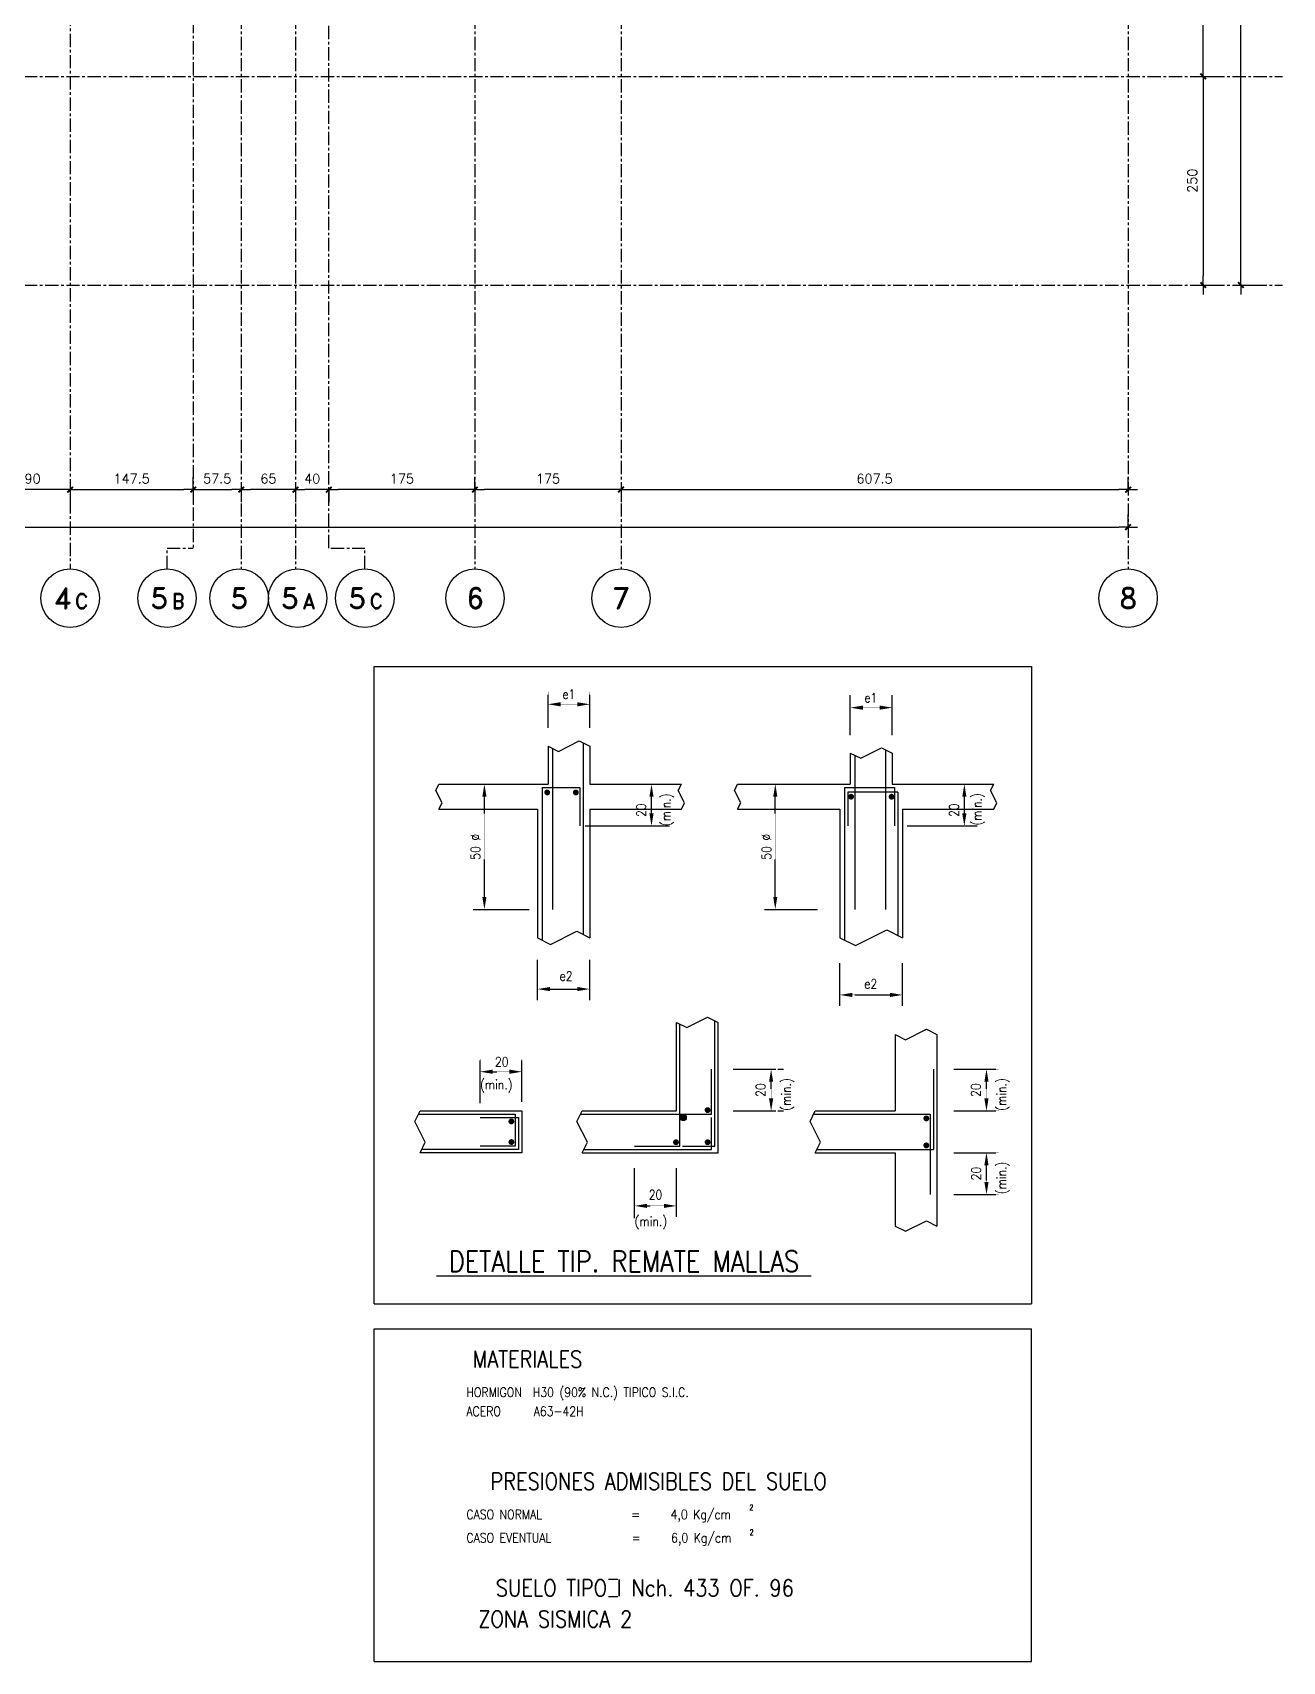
# Model space of a CAD drawing. Header units: millimetres. Extents: x -656655 to -651355, y 91699 to 96737.
# Drawn here: x -654645 to -653147, y 91699 to 93650 of the extents above; entities that cross this region are included whole.
import ezdxf
from ezdxf.enums import TextEntityAlignment as Align

# ---------------------------------------------------------------- set-up
doc = ezdxf.new("R2010")
doc.units = ezdxf.units.MM
doc.header["$LTSCALE"] = 0.5
doc.linetypes.add('CENTER', pattern=[50.8, 31.75, -6.35, 6.35, -6.35])
doc.linetypes.add('DASHED2', pattern=[0.375, 0.25, -0.125])
for name, color, linetype in [('A-LINEA 015', 6, 'Continuous'), ('COTAS', 2, 'Continuous'), ('EJES', 1, 'CENTER'), ('FORMATO', 7, 'Continuous'), ('SEG', 2, 'DASHED2'), ('TEXTO', 3, 'Continuous'), ('TEXTOS1', 9, 'Continuous'), ('VENTANA', 7, 'Continuous')]:
    doc.layers.add(name, color=color, linetype=linetype)
doc.layers.get('VENTANA').off()
doc.styles.add('Minmetal', font='romans.shx', dxfattribs={"width": 0.85})
doc.styles.add('ROMAND', font='romand')
doc.styles.add('ROMANS', font='romans')
doc.dimstyles.new('ING-50', dxfattribs={"dimscale": 5, "dimtxt": 2.25, "dimasz": 2.25, "dimexe": 3, "dimexo": 0, "dimgap": 1.5, "dimtad": 1, "dimdec": 1, "dimzin": 12, "dimdsep": 46, "dimtxsty": 'ROMANS', "dimblk1": 'TICK1', "dimblk2": 'TICK1', "dimsah": 1, "dimcen": 0.09, "dimclrd": 2, "dimclre": 1, "dimclrt": 3, "dimadec": 1, "dimazin": 3, "dimtfac": 1, "dimtdec": 1, "dimtix": 1, "dimtmove": 2, "dimatfit": 3, "dimfxl": 3, "dimtolj": 1, "dimtzin": 12, "dimarcsym": 0})
doc.dimstyles.new('SECON', dxfattribs={"dimscale": 5, "dimtxt": 2.25, "dimasz": 3, "dimexe": 3, "dimexo": 2, "dimgap": 1, "dimtad": 1, "dimlfac": 0.1, "dimtxsty": 'Minmetal', "dimcen": 2.25, "dimclrd": 2, "dimclre": 1, "dimclrt": 3, "dimazin": 0, "dimtfac": 1, "dimtix": 1, "dimtmove": 1, "dimatfit": 3, "dimfxl": 1, "dimarcsym": 0})

# ---------------------------------------------------------------- blocks, each defined once
blk = doc.blocks.new('EJE-1')
at = {"color": 3, "linetype": 'Continuous'}
blk.add_circle((0, 0), 35, dxfattribs=at)
at = {"color": 5, "linetype": 'Continuous', "style": 'ROMAND'}
blk.add_attdef('0', text='', height=25, dxfattribs=at).set_placement((0.2, 0), align=Align.MIDDLE)
blk = doc.blocks.new('eje-3')
at = {"color": 3, "linetype": 'Continuous'}
blk.add_circle((0, 0), 35, dxfattribs=at)
at = {"color": 5, "linetype": 'Continuous', "style": 'ROMAND'}
for height, p in [(25, (-9.2, 0)), (18, (13.7, -3.6))]:
    blk.add_attdef('0', text='', height=height, dxfattribs=at).set_placement(p, align=Align.MIDDLE)
blk = doc.blocks.new('TICK1')
at = {"color": 2}
for points in [[(0, 0), (-1, 0)], [(0, 0), (1, 0)]]:
    blk.add_lwpolyline(points, dxfattribs=at)
at = {"color": 2, "const_width": 0.2}
blk.add_lwpolyline([(-0.3, -0.3), (0.3, 0.3)], dxfattribs=at)
blk = doc.blocks.new('*D42')
at = {"layer": 'COTAS', "color": 1, "lineweight": -2}
for p, q in [((-653246.7, 94097.5), (-653227.2, 94097.5)), ((-653246.7, 93597.5), (-653227.2, 93597.5))]:
    blk.add_line(p, q, dxfattribs=at)
at = {"layer": 'COTAS', "color": 2, "lineweight": -2}
blk.add_line((-653242.2, 93608.7), (-653242.2, 94086.2), dxfattribs=at)
at = {"layer": 'Defpoints', "color": 0}
for p in [(-653246.7, 94097.5), (-653242.2, 94097.5), (-653246.7, 93597.5)]:
    blk.add_point(p, dxfattribs=at)
at = {"layer": 'COTAS', "color": 2, "lineweight": -2, "xscale": 11.25, "yscale": 11.25, "zscale": 11.25}
for p, rotation in [((-653242.2, 94097.5), 90), ((-653242.2, 93597.5), 270)]:
    blk.add_blockref('TICK1', p, dxfattribs=dict(at, rotation=rotation))
at = {"layer": 'COTAS', "color": 3, "insert": (-653255.3, 93847.5), "char_height": 11.25, "attachment_point": 5, "rotation": 90, "style": 'ROMANS'}
blk.add_mtext('\\A1;500', dxfattribs=at)
blk = doc.blocks.new('*D43')
at = {"layer": 'COTAS', "color": 1, "lineweight": -2}
for p, q in [((-653201.7, 96327.5), (-653182.2, 96327.5)), ((-653201.7, 93347.5), (-653182.2, 93347.5))]:
    blk.add_line(p, q, dxfattribs=at)
at = {"layer": 'COTAS', "color": 2, "lineweight": -2}
blk.add_line((-653197.2, 93358.7), (-653197.2, 96316.2), dxfattribs=at)
at = {"layer": 'Defpoints', "color": 0}
for p in [(-653201.7, 96327.5), (-653197.2, 96327.5), (-653201.7, 93347.5)]:
    blk.add_point(p, dxfattribs=at)
at = {"layer": 'COTAS', "color": 2, "lineweight": -2, "xscale": 11.25, "yscale": 11.25, "zscale": 11.25}
for p, rotation in [((-653197.2, 96327.5), 90), ((-653197.2, 93347.5), 270)]:
    blk.add_blockref('TICK1', p, dxfattribs=dict(at, rotation=rotation))
at = {"layer": 'COTAS', "color": 3, "insert": (-653210.3, 94837.5), "char_height": 11.25, "attachment_point": 5, "rotation": 90, "style": 'ROMANS'}
blk.add_mtext('\\A1;2980', dxfattribs=at)
blk = doc.blocks.new('*D44')
at = {"layer": 'COTAS', "color": 1, "lineweight": -2}
for p, q in [((-653246.7, 93597.5), (-653227.2, 93597.5)), ((-653246.7, 93347.5), (-653227.2, 93347.5))]:
    blk.add_line(p, q, dxfattribs=at)
at = {"layer": 'COTAS', "color": 2, "lineweight": -2}
blk.add_line((-653242.2, 93586.2), (-653242.2, 93358.7), dxfattribs=at)
at = {"layer": 'Defpoints', "color": 0}
for p in [(-653246.7, 93597.5), (-653246.7, 93347.5), (-653242.2, 93347.5)]:
    blk.add_point(p, dxfattribs=at)
at = {"layer": 'COTAS', "color": 2, "lineweight": -2, "xscale": 11.25, "yscale": 11.25, "zscale": 11.25}
for p, rotation in [((-653242.2, 93597.5), 90), ((-653242.2, 93347.5), 270)]:
    blk.add_blockref('TICK1', p, dxfattribs=dict(at, rotation=rotation))
at = {"layer": 'COTAS', "color": 3, "insert": (-653255.3, 93472.5), "char_height": 11.25, "attachment_point": 5, "rotation": 90, "style": 'ROMANS'}
blk.add_mtext('\\A1;250', dxfattribs=at)
blk = doc.blocks.new('*D49')
at = {"layer": 'COTAS', "color": 1, "lineweight": -2}
for p, q in [((-654452.2, 93102.5), (-654452.2, 93087.5)), ((-654394.7, 93102.5), (-654394.7, 93087.5))]:
    blk.add_line(p, q, dxfattribs=at)
at = {"layer": 'COTAS', "color": 2, "lineweight": -2}
blk.add_line((-654441, 93102.5), (-654406, 93102.5), dxfattribs=at)
at = {"layer": 'Defpoints', "color": 0}
for p in [(-654452.2, 93102.5), (-654394.7, 93102.5), (-654394.7, 93102.5)]:
    blk.add_point(p, dxfattribs=at)
at = {"layer": 'COTAS', "color": 2, "lineweight": -2, "xscale": 11.25, "yscale": 11.25, "zscale": 11.25, "rotation": 180}
blk.add_blockref('TICK1', (-654452.2, 93102.5), dxfattribs=at)
at = {"layer": 'COTAS', "color": 2, "lineweight": -2, "xscale": 11.25, "yscale": 11.25, "zscale": 11.25}
blk.add_blockref('TICK1', (-654394.7, 93102.5), dxfattribs=at)
at = {"layer": 'COTAS', "color": 3, "insert": (-654423.5, 93115.6), "char_height": 11.25, "attachment_point": 5, "style": 'ROMANS'}
blk.add_mtext('\\A1;57.5', dxfattribs=at)
blk = doc.blocks.new('*D50')
at = {"layer": 'COTAS', "color": 1, "lineweight": -2}
for p, q in [((-654394.7, 93102.5), (-654394.7, 93087.5)), ((-654329.7, 93102.5), (-654329.7, 93087.5))]:
    blk.add_line(p, q, dxfattribs=at)
at = {"layer": 'COTAS', "color": 2, "lineweight": -2}
blk.add_line((-654341, 93102.5), (-654383.5, 93102.5), dxfattribs=at)
at = {"layer": 'Defpoints', "color": 0}
for p in [(-654394.7, 93102.5), (-654394.7, 93102.5), (-654329.7, 93102.5)]:
    blk.add_point(p, dxfattribs=at)
at = {"layer": 'COTAS', "color": 2, "lineweight": -2, "xscale": 11.25, "yscale": 11.25, "zscale": 11.25, "rotation": 180}
blk.add_blockref('TICK1', (-654394.7, 93102.5), dxfattribs=at)
at = {"layer": 'COTAS', "color": 2, "lineweight": -2, "xscale": 11.25, "yscale": 11.25, "zscale": 11.25}
blk.add_blockref('TICK1', (-654329.7, 93102.5), dxfattribs=at)
at = {"layer": 'COTAS', "color": 3, "insert": (-654362.2, 93115.6), "char_height": 11.25, "attachment_point": 5, "style": 'ROMANS'}
blk.add_mtext('\\A1;65', dxfattribs=at)
blk = doc.blocks.new('*D51')
at = {"layer": 'COTAS', "color": 1, "lineweight": -2}
for p, q in [((-654114.7, 93102.5), (-654114.7, 93117.5)), ((-653939.7, 93102.5), (-653939.7, 93087.5))]:
    blk.add_line(p, q, dxfattribs=at)
at = {"layer": 'COTAS', "color": 2, "lineweight": -2}
blk.add_line((-653951, 93102.5), (-654103.5, 93102.5), dxfattribs=at)
at = {"layer": 'Defpoints', "color": 0}
for p in [(-654114.7, 93102.5), (-654114.7, 93102.5), (-653939.7, 93102.5)]:
    blk.add_point(p, dxfattribs=at)
at = {"layer": 'COTAS', "color": 2, "lineweight": -2, "xscale": 11.25, "yscale": 11.25, "zscale": 11.25, "rotation": 180}
blk.add_blockref('TICK1', (-654114.7, 93102.5), dxfattribs=at)
at = {"layer": 'COTAS', "color": 2, "lineweight": -2, "xscale": 11.25, "yscale": 11.25, "zscale": 11.25}
blk.add_blockref('TICK1', (-653939.7, 93102.5), dxfattribs=at)
at = {"layer": 'COTAS', "color": 3, "insert": (-654027.2, 93115.6), "char_height": 11.25, "attachment_point": 5, "style": 'ROMANS'}
blk.add_mtext('\\A1;175', dxfattribs=at)
blk = doc.blocks.new('*D52')
at = {"layer": 'COTAS', "color": 1, "lineweight": -2}
for p, q in [((-656199.7, 93057.5), (-656199.7, 93072.5)), ((-653332.2, 93057.5), (-653332.2, 93072.5))]:
    blk.add_line(p, q, dxfattribs=at)
at = {"layer": 'COTAS', "color": 2, "lineweight": -2}
blk.add_line((-656188.5, 93057.5), (-653343.5, 93057.5), dxfattribs=at)
at = {"layer": 'Defpoints', "color": 0}
for p in [(-656199.7, 93057.5), (-653332.2, 93057.5), (-653332.2, 93057.5)]:
    blk.add_point(p, dxfattribs=at)
at = {"layer": 'COTAS', "color": 2, "lineweight": -2, "xscale": 11.25, "yscale": 11.25, "zscale": 11.25, "rotation": 180}
blk.add_blockref('TICK1', (-656199.7, 93057.5), dxfattribs=at)
at = {"layer": 'COTAS', "color": 2, "lineweight": -2, "xscale": 11.25, "yscale": 11.25, "zscale": 11.25}
blk.add_blockref('TICK1', (-653332.2, 93057.5), dxfattribs=at)
at = {"layer": 'COTAS', "color": 3, "insert": (-654766, 93070.6), "char_height": 11.25, "attachment_point": 5, "style": 'ROMANS'}
blk.add_mtext('\\A1;2867.5', dxfattribs=at)
blk = doc.blocks.new('*D212')
at = {"layer": 'COTAS', "color": 1, "lineweight": -2}
for p, q in [((-654329.7, 93102.5), (-654329.7, 93087.5)), ((-654289.7, 93102.5), (-654289.7, 93087.5))]:
    blk.add_line(p, q, dxfattribs=at)
at = {"layer": 'COTAS', "color": 2, "lineweight": -2}
blk.add_line((-654301, 93102.5), (-654318.5, 93102.5), dxfattribs=at)
at = {"layer": 'Defpoints', "color": 0}
for p in [(-654329.7, 93102.5), (-654329.7, 93102.5), (-654289.7, 93102.5)]:
    blk.add_point(p, dxfattribs=at)
at = {"layer": 'COTAS', "color": 2, "lineweight": -2, "xscale": 11.25, "yscale": 11.25, "zscale": 11.25, "rotation": 180}
blk.add_blockref('TICK1', (-654329.7, 93102.5), dxfattribs=at)
at = {"layer": 'COTAS', "color": 2, "lineweight": -2, "xscale": 11.25, "yscale": 11.25, "zscale": 11.25}
blk.add_blockref('TICK1', (-654289.7, 93102.5), dxfattribs=at)
at = {"layer": 'COTAS', "color": 3, "insert": (-654309.7, 93115.6), "char_height": 11.25, "attachment_point": 5, "style": 'ROMANS'}
blk.add_mtext('\\A1;40', dxfattribs=at)
blk = doc.blocks.new('*D215')
at = {"layer": 'COTAS', "color": 1, "lineweight": -2}
for p, q in [((-654452.2, 93102.5), (-654452.2, 93117.5)), ((-654599.7, 93102.5), (-654599.7, 93087.5))]:
    blk.add_line(p, q, dxfattribs=at)
at = {"layer": 'COTAS', "color": 2, "lineweight": -2}
blk.add_line((-654588.5, 93102.5), (-654463.5, 93102.5), dxfattribs=at)
at = {"layer": 'Defpoints', "color": 0}
for p in [(-654599.7, 93102.5), (-654452.2, 93102.5), (-654452.2, 93102.5)]:
    blk.add_point(p, dxfattribs=at)
at = {"layer": 'COTAS', "color": 2, "lineweight": -2, "xscale": 11.25, "yscale": 11.25, "zscale": 11.25, "rotation": 180}
blk.add_blockref('TICK1', (-654599.7, 93102.5), dxfattribs=at)
at = {"layer": 'COTAS', "color": 2, "lineweight": -2, "xscale": 11.25, "yscale": 11.25, "zscale": 11.25}
blk.add_blockref('TICK1', (-654452.2, 93102.5), dxfattribs=at)
at = {"layer": 'COTAS', "color": 3, "insert": (-654526, 93115.6), "char_height": 11.25, "attachment_point": 5, "style": 'ROMANS'}
blk.add_mtext('\\A1;147.5', dxfattribs=at)
blk = doc.blocks.new('*D219')
at = {"layer": 'COTAS', "color": 1, "lineweight": -2}
for p, q in [((-654689.7, 93102.5), (-654689.7, 93117.5)), ((-654599.7, 93102.5), (-654599.7, 93087.5))]:
    blk.add_line(p, q, dxfattribs=at)
at = {"layer": 'COTAS', "color": 2, "lineweight": -2}
blk.add_line((-654611, 93102.5), (-654678.5, 93102.5), dxfattribs=at)
at = {"layer": 'Defpoints', "color": 0}
for p in [(-654689.7, 93102.5), (-654689.7, 93102.5), (-654599.7, 93102.5)]:
    blk.add_point(p, dxfattribs=at)
at = {"layer": 'COTAS', "color": 2, "lineweight": -2, "xscale": 11.25, "yscale": 11.25, "zscale": 11.25, "rotation": 180}
blk.add_blockref('TICK1', (-654689.7, 93102.5), dxfattribs=at)
at = {"layer": 'COTAS', "color": 2, "lineweight": -2, "xscale": 11.25, "yscale": 11.25, "zscale": 11.25}
blk.add_blockref('TICK1', (-654599.7, 93102.5), dxfattribs=at)
at = {"layer": 'COTAS', "color": 3, "insert": (-654644.7, 93115.6), "char_height": 11.25, "attachment_point": 5, "style": 'ROMANS'}
blk.add_mtext('\\A1;90', dxfattribs=at)
blk = doc.blocks.new('*D222')
at = {"layer": 'COTAS', "color": 1, "lineweight": -2}
for p, q in [((-654289.7, 93102.5), (-654289.7, 93087.5)), ((-654114.7, 93102.5), (-654114.7, 93087.5))]:
    blk.add_line(p, q, dxfattribs=at)
at = {"layer": 'COTAS', "color": 2, "lineweight": -2}
blk.add_line((-654126, 93102.5), (-654278.5, 93102.5), dxfattribs=at)
at = {"layer": 'Defpoints', "color": 0}
for p in [(-654289.7, 93102.5), (-654289.7, 93102.5), (-654114.7, 93102.5)]:
    blk.add_point(p, dxfattribs=at)
at = {"layer": 'COTAS', "color": 2, "lineweight": -2, "xscale": 11.25, "yscale": 11.25, "zscale": 11.25, "rotation": 180}
blk.add_blockref('TICK1', (-654289.7, 93102.5), dxfattribs=at)
at = {"layer": 'COTAS', "color": 2, "lineweight": -2, "xscale": 11.25, "yscale": 11.25, "zscale": 11.25}
blk.add_blockref('TICK1', (-654114.7, 93102.5), dxfattribs=at)
at = {"layer": 'COTAS', "color": 3, "insert": (-654202.2, 93115.6), "char_height": 11.25, "attachment_point": 5, "style": 'ROMANS'}
blk.add_mtext('\\A1;175', dxfattribs=at)
blk = doc.blocks.new('*D16')
at = {"color": 1, "linetype": 'ByBlock'}
for p, q in [((-306472, 107975), (-306472, 108094)), ((-305972, 107975), (-305972, 108094))]:
    blk.add_line(p, q, dxfattribs=at)
at = {"color": 2, "linetype": 'ByBlock'}
blk.add_line((-306322, 107944), (-306122, 107944), dxfattribs=at)
for points in [[(-306322, 107969), (-306322, 107919), (-306472, 107944)], [(-306122, 107969), (-306122, 107919), (-305972, 107944)]]:
    blk.add_solid(points, dxfattribs=at)
at = {"layer": 'Defpoints', "color": 0, "linetype": 'ByBlock'}
for p in [(-305972, 107944), (-306472, 107875), (-305972, 107875)]:
    blk.add_point(p, dxfattribs=at)
at = {"color": 3, "linetype": 'ByBlock', "insert": (-306222, 108078), "char_height": 112.5, "attachment_point": 5, "style": 'Minmetal'}
blk.add_mtext('20', dxfattribs=at)
blk = doc.blocks.new('*D14')
at = {"color": 1, "linetype": 'ByBlock'}
for p, q in [((-308323, 109582), (-308323, 109701)), ((-307823, 109582), (-307823, 109701))]:
    blk.add_line(p, q, dxfattribs=at)
at = {"color": 2, "linetype": 'ByBlock'}
blk.add_line((-308173, 109551), (-307973, 109551), dxfattribs=at)
for points in [[(-308173, 109576), (-308173, 109526), (-308323, 109551)], [(-307973, 109576), (-307973, 109526), (-307823, 109551)]]:
    blk.add_solid(points, dxfattribs=at)
at = {"layer": 'Defpoints', "color": 0, "linetype": 'ByBlock'}
for p in [(-308323, 109482), (-307823, 109551), (-307823, 109482)]:
    blk.add_point(p, dxfattribs=at)
at = {"color": 3, "linetype": 'ByBlock', "insert": (-308064, 109669), "char_height": 112.5, "attachment_point": 5, "style": 'Minmetal'}
blk.add_mtext('20', dxfattribs=at)
blk = doc.blocks.new('*D13')
at = {"color": 1, "linetype": 'ByBlock'}
for p, q in [((-307635, 110616), (-307635, 110691)), ((-307010, 110616), (-307010, 110691))]:
    blk.add_line(p, q, dxfattribs=at)
at = {"color": 2, "linetype": 'ByBlock'}
blk.add_line((-307485, 110541), (-307160, 110541), dxfattribs=at)
for points in [[(-307485, 110566), (-307485, 110516), (-307635, 110541)], [(-307160, 110566), (-307160, 110516), (-307010, 110541)]]:
    blk.add_solid(points, dxfattribs=at)
at = {"layer": 'Defpoints', "color": 0, "linetype": 'ByBlock'}
for p in [(-307635, 110516), (-307010, 110541), (-307010, 110516)]:
    blk.add_point(p, dxfattribs=at)
at = {"color": 3, "linetype": 'ByBlock', "insert": (-307293, 110697), "char_height": 112.5, "attachment_point": 5, "style": 'Minmetal'}
blk.add_mtext('e2', dxfattribs=at)
blk = doc.blocks.new('*D21')
at = {"color": 1, "linetype": 'ByBlock'}
for p, q in [((-302174, 108581), (-302107, 108581)), ((-302174, 108081), (-302107, 108081))]:
    blk.add_line(p, q, dxfattribs=at)
at = {"color": 2, "linetype": 'ByBlock'}
blk.add_line((-302257, 108231), (-302257, 108431), dxfattribs=at)
for points in [[(-302282, 108431), (-302232, 108431), (-302257, 108581)], [(-302282, 108231), (-302232, 108231), (-302257, 108081)]]:
    blk.add_solid(points, dxfattribs=at)
at = {"layer": 'Defpoints', "color": 0, "linetype": 'ByBlock'}
for p in [(-302274, 108581), (-302257, 108581), (-302274, 108081)]:
    blk.add_point(p, dxfattribs=at)
at = {"color": 3, "linetype": 'ByBlock', "insert": (-302381, 108331), "char_height": 112.5, "attachment_point": 5, "rotation": 90, "style": 'Minmetal'}
blk.add_mtext('20', dxfattribs=at)
blk = doc.blocks.new('*D20')
at = {"color": 1, "linetype": 'ByBlock'}
for p, q in [((-302174, 109581), (-302107, 109581)), ((-302174, 109081), (-302107, 109081))]:
    blk.add_line(p, q, dxfattribs=at)
at = {"color": 2, "linetype": 'ByBlock'}
blk.add_line((-302257, 109231), (-302257, 109431), dxfattribs=at)
for points in [[(-302282, 109431), (-302232, 109431), (-302257, 109581)], [(-302282, 109231), (-302232, 109231), (-302257, 109081)]]:
    blk.add_solid(points, dxfattribs=at)
at = {"layer": 'Defpoints', "color": 0, "linetype": 'ByBlock'}
for p in [(-302274, 109581), (-302257, 109581), (-302274, 109081)]:
    blk.add_point(p, dxfattribs=at)
at = {"color": 3, "linetype": 'ByBlock', "insert": (-302385, 109331), "char_height": 112.5, "attachment_point": 5, "rotation": 90, "style": 'Minmetal'}
blk.add_mtext('20', dxfattribs=at)
blk = doc.blocks.new('*D17')
at = {"color": 1, "linetype": 'ByBlock'}
for p, q in [((-304013, 110545), (-304013, 110621)), ((-303263, 110545), (-303263, 110621))]:
    blk.add_line(p, q, dxfattribs=at)
at = {"color": 2, "linetype": 'ByBlock'}
blk.add_line((-303863, 110471), (-303413, 110471), dxfattribs=at)
for points in [[(-303863, 110496), (-303863, 110446), (-304013, 110471)], [(-303413, 110496), (-303413, 110446), (-303263, 110471)]]:
    blk.add_solid(points, dxfattribs=at)
at = {"layer": 'Defpoints', "color": 0, "linetype": 'ByBlock'}
for p in [(-304013, 110445), (-303263, 110471), (-303263, 110445)]:
    blk.add_point(p, dxfattribs=at)
at = {"color": 3, "linetype": 'ByBlock', "insert": (-303643, 110604), "char_height": 112.5, "attachment_point": 5, "style": 'Minmetal'}
blk.add_mtext('e2', dxfattribs=at)
blk = doc.blocks.new('*D15')
at = {"color": 1, "linetype": 'ByBlock'}
for p, q in [((-304755, 109581), (-304687, 109581)), ((-304755, 109081), (-304687, 109081))]:
    blk.add_line(p, q, dxfattribs=at)
at = {"color": 2, "linetype": 'ByBlock'}
blk.add_line((-304837, 109231), (-304837, 109431), dxfattribs=at)
for points in [[(-304862, 109431), (-304812, 109431), (-304837, 109581)], [(-304862, 109231), (-304812, 109231), (-304837, 109081)]]:
    blk.add_solid(points, dxfattribs=at)
at = {"layer": 'Defpoints', "color": 0, "linetype": 'ByBlock'}
for p in [(-304855, 109581), (-304837, 109581), (-304855, 109081)]:
    blk.add_point(p, dxfattribs=at)
at = {"color": 3, "linetype": 'ByBlock', "insert": (-304963, 109331), "char_height": 112.5, "attachment_point": 5, "rotation": 90, "style": 'Minmetal'}
blk.add_mtext('20', dxfattribs=at)
blk = doc.blocks.new('*D12')
at = {"color": 1, "linetype": 'ByBlock'}
for p, q in [((-308287, 112995), (-308122, 112995)), ((-308287, 111495), (-308122, 111495))]:
    blk.add_line(p, q, dxfattribs=at)
at = {"color": 2, "linetype": 'ByBlock'}
blk.add_line((-308272, 111645), (-308272, 112845), dxfattribs=at)
for points in [[(-308297, 112845), (-308247, 112845), (-308272, 112995)], [(-308297, 111645), (-308247, 111645), (-308272, 111495)]]:
    blk.add_solid(points, dxfattribs=at)
at = {"layer": 'Defpoints', "color": 0, "linetype": 'ByBlock'}
for p in [(-308387, 112995), (-308272, 112995), (-308387, 111495)]:
    blk.add_point(p, dxfattribs=at)
at = {"color": 3, "linetype": 'ByBlock', "insert": (-308379, 112245), "char_height": 112.5, "attachment_point": 5, "rotation": 90, "style": 'Minmetal'}
blk.add_mtext('50 ∅', dxfattribs=at)
blk = doc.blocks.new('*D10')
at = {"color": 1, "linetype": 'ByBlock'}
for p, q in [((-306187, 112995), (-306120, 112995)), ((-306187, 112495), (-306120, 112495))]:
    blk.add_line(p, q, dxfattribs=at)
at = {"color": 2, "linetype": 'ByBlock'}
blk.add_line((-306270, 112645), (-306270, 112845), dxfattribs=at)
for points in [[(-306295, 112845), (-306245, 112845), (-306270, 112995)], [(-306295, 112645), (-306245, 112645), (-306270, 112495)]]:
    blk.add_solid(points, dxfattribs=at)
at = {"layer": 'Defpoints', "color": 0, "linetype": 'ByBlock'}
for p in [(-306287, 112995), (-306270, 112995), (-306287, 112495)]:
    blk.add_point(p, dxfattribs=at)
at = {"color": 3, "linetype": 'ByBlock', "insert": (-306394, 112684), "char_height": 112.5, "attachment_point": 5, "rotation": 90, "style": 'Minmetal'}
blk.add_mtext('20', dxfattribs=at)
blk = doc.blocks.new('*D18')
at = {"color": 1, "linetype": 'ByBlock'}
for p, q in [((-307510, 114026), (-307510, 114102)), ((-307010, 114026), (-307010, 114102))]:
    blk.add_line(p, q, dxfattribs=at)
at = {"color": 2, "linetype": 'ByBlock'}
blk.add_line((-307360, 113952), (-307160, 113952), dxfattribs=at)
for points in [[(-307360, 113977), (-307360, 113927), (-307510, 113952)], [(-307160, 113977), (-307160, 113927), (-307010, 113952)]]:
    blk.add_solid(points, dxfattribs=at)
at = {"layer": 'Defpoints', "color": 0, "linetype": 'ByBlock'}
for p in [(-307010, 113952), (-307510, 113926), (-307010, 113926)]:
    blk.add_point(p, dxfattribs=at)
at = {"color": 3, "linetype": 'ByBlock', "insert": (-307260, 114073), "char_height": 112.5, "attachment_point": 5, "style": 'Minmetal'}
blk.add_mtext('e1', dxfattribs=at)
blk = doc.blocks.new('*D11')
at = {"color": 1, "linetype": 'ByBlock'}
for p, q in [((-304802, 112995), (-304637, 112995)), ((-304802, 111495), (-304637, 111495))]:
    blk.add_line(p, q, dxfattribs=at)
at = {"color": 2, "linetype": 'ByBlock'}
blk.add_line((-304787, 111645), (-304787, 112845), dxfattribs=at)
for points in [[(-304812, 112845), (-304762, 112845), (-304787, 112995)], [(-304812, 111645), (-304762, 111645), (-304787, 111495)]]:
    blk.add_solid(points, dxfattribs=at)
at = {"layer": 'Defpoints', "color": 0, "linetype": 'ByBlock'}
for p in [(-304902, 112995), (-304787, 112995), (-304902, 111495)]:
    blk.add_point(p, dxfattribs=at)
at = {"color": 3, "linetype": 'ByBlock', "insert": (-304893, 112245), "char_height": 112.5, "attachment_point": 5, "rotation": 90, "style": 'Minmetal'}
blk.add_mtext('50 ∅', dxfattribs=at)
blk = doc.blocks.new('*D9')
at = {"color": 1, "linetype": 'ByBlock'}
for p, q in [((-302439, 112995), (-302372, 112995)), ((-302439, 112495), (-302372, 112495))]:
    blk.add_line(p, q, dxfattribs=at)
at = {"color": 2, "linetype": 'ByBlock'}
blk.add_line((-302522, 112645), (-302522, 112845), dxfattribs=at)
for points in [[(-302547, 112845), (-302497, 112845), (-302522, 112995)], [(-302547, 112645), (-302497, 112645), (-302522, 112495)]]:
    blk.add_solid(points, dxfattribs=at)
at = {"layer": 'Defpoints', "color": 0, "linetype": 'ByBlock'}
for p in [(-302539, 112995), (-302522, 112995), (-302539, 112495)]:
    blk.add_point(p, dxfattribs=at)
at = {"color": 3, "linetype": 'ByBlock', "insert": (-302646, 112684), "char_height": 112.5, "attachment_point": 5, "rotation": 90, "style": 'Minmetal'}
blk.add_mtext('20', dxfattribs=at)
blk = doc.blocks.new('*D19')
at = {"color": 1, "linetype": 'ByBlock'}
for p, q in [((-303888, 113987), (-303888, 114062)), ((-303388, 113987), (-303388, 114062))]:
    blk.add_line(p, q, dxfattribs=at)
at = {"color": 2, "linetype": 'ByBlock'}
blk.add_line((-303738, 113912), (-303538, 113912), dxfattribs=at)
for points in [[(-303738, 113937), (-303738, 113887), (-303888, 113912)], [(-303538, 113937), (-303538, 113887), (-303388, 113912)]]:
    blk.add_solid(points, dxfattribs=at)
at = {"layer": 'Defpoints', "color": 0, "linetype": 'ByBlock'}
for p in [(-303888, 113887), (-303388, 113912), (-303388, 113887)]:
    blk.add_point(p, dxfattribs=at)
at = {"color": 3, "linetype": 'ByBlock', "insert": (-303642, 114031), "char_height": 112.5, "attachment_point": 5, "style": 'Minmetal'}
blk.add_mtext('e1', dxfattribs=at)
blk = doc.blocks.new('*D396')
at = {"layer": 'COTAS', "color": 1, "lineweight": -2}
for p, q in [((-653332.2, 93102.5), (-653332.2, 93117.5)), ((-653939.7, 93102.5), (-653939.7, 93087.5))]:
    blk.add_line(p, q, dxfattribs=at)
at = {"layer": 'COTAS', "color": 2, "lineweight": -2}
blk.add_line((-653928.5, 93102.5), (-653343.5, 93102.5), dxfattribs=at)
at = {"layer": 'Defpoints', "color": 0}
for p in [(-653939.7, 93102.5), (-653332.2, 93102.5), (-653332.2, 93102.5)]:
    blk.add_point(p, dxfattribs=at)
at = {"layer": 'COTAS', "color": 2, "lineweight": -2, "xscale": 11.25, "yscale": 11.25, "zscale": 11.25, "rotation": 180}
blk.add_blockref('TICK1', (-653939.7, 93102.5), dxfattribs=at)
at = {"layer": 'COTAS', "color": 2, "lineweight": -2, "xscale": 11.25, "yscale": 11.25, "zscale": 11.25}
blk.add_blockref('TICK1', (-653332.2, 93102.5), dxfattribs=at)
at = {"layer": 'COTAS', "color": 3, "insert": (-653636, 93115.6), "char_height": 11.25, "attachment_point": 5, "style": 'ROMANS'}
blk.add_mtext('\\A1;607.5', dxfattribs=at)
blk = doc.blocks.new('A$C5466224D')
at = {"layer": 'FORMATO', "color": 2, "linetype": 'Continuous'}
for p, q in [((0, 0), (0, 7632.348)), ((0, 7632.348), (7874.92, 7632.348)), ((7874.92, 7632.348), (7874.92, 0)), ((0, 0), (7874.92, 0))]:
    blk.add_line(p, q, dxfattribs=at)
at = {"layer": 'FORMATO', "color": 1}
for p, q in [((2083.234, 6899.34), (2083.234, 7296.375)), ((2583.234, 6899.34), (2583.234, 7296.375)), ((5704.968, 6811.456), (5704.968, 7261.899)), ((6204.968, 6811.456), (6204.968, 7261.899)), ((2528.234, 5724.458), (3537.937, 5724.458)), ((6385.319, 5724.458), (7224.684, 5724.458)), ((1185.405, 4724.458), (1857.188, 4724.458)), ((4676.44, 4724.458), (5313.122, 4724.458)), ((1958.234, 3638.937), (1958.234, 4120.181)), ((2583.234, 3638.937), (2583.234, 4120.181)), ((5579.968, 3568.104), (5579.968, 4078.734)), ((6329.968, 3568.104), (6329.968, 4078.734)), ((1270.258, 2405.226), (1270.258, 2913.776)), ((1770.258, 2419.545), (1770.258, 2913.776)), ((4301.796, 2810.098), (4813.039, 2810.098)), ((6944.652, 2810.098), (7447.921, 2810.098)), ((4301.796, 2310.098), (4813.039, 2310.098)), ((6944.652, 2310.098), (7447.921, 2310.098)), ((6944.652, 1810.098), (7447.921, 1810.098)), ((3120.771, 1027.181), (3120.771, 1624.351)), ((3620.771, 1041.5), (3620.771, 1624.351)), ((6944.652, 1310.098), (7447.921, 1310.098))]:
    blk.add_line(p, q, dxfattribs=at)
at = {"layer": 'FORMATO', "color": 5}
for p, q in [((2083.234, 6679.734), (2083.234, 6224.458)), ((2583.234, 6679.734), (2583.234, 6224.458)), ((5704.968, 6596.728), (5704.968, 6224.458)), ((776.161, 6224.458), (2083.234, 6224.458)), ((2583.234, 6224.458), (3680.787, 6224.458)), ((4354.593, 6224.458), (5704.968, 6224.458)), ((6204.968, 6224.458), (7422.537, 6224.458)), ((776.161, 5924.458), (1958.234, 5924.458)), ((1958.234, 5924.458), (1958.234, 4383.951)), ((2583.234, 5924.458), (3680.787, 5924.458)), ((2583.234, 5924.458), (2583.234, 4383.951)), ((4354.593, 5924.458), (5579.968, 5924.458)), ((5579.968, 5924.458), (5579.968, 4383.951)), ((6329.968, 5924.458), (7422.537, 5924.458)), ((6329.968, 5924.458), (6329.968, 4383.951)), ((3620.771, 2310.098), (3620.771, 3371.365)), ((4120.771, 1810.098), (4120.771, 3371.365)), ((6242.618, 3226.314), (6242.618, 2310.098)), ((6742.618, 3226.314), (6742.618, 931.095)), ((549.708, 2310.098), (1770.258, 2310.098)), ((1770.258, 2310.098), (1770.258, 1810.098)), ((2492.237, 2310.098), (3620.771, 2310.098)), ((5285.364, 2310.098), (6242.618, 2310.098)), ((1770.258, 1810.098), (549.708, 1810.098)), ((2492.237, 1810.098), (4120.771, 1810.098)), ((5285.364, 1810.098), (6242.618, 1810.098)), ((6242.618, 1810.098), (6242.618, 931.095))]:
    blk.add_line(p, q, dxfattribs=at)
at = {"layer": 'FORMATO', "color": 2}
for p, q in [((2083.234, 6679.734), (2208.234, 6617.234)), ((2138.234, 6652.234), (2138.234, 4724.458)), ((2208.234, 6617.234), (2458.234, 6742.234)), ((2458.234, 6742.234), (2583.234, 6679.734)), ((2503.234, 6719.734), (2503.234, 4423.951)), ((5829.968, 6534.228), (6079.968, 6659.228)), ((6079.968, 6659.228), (6204.968, 6596.728)), ((6124.968, 6636.728), (6124.968, 4724.458)), ((5704.968, 6596.728), (5829.968, 6534.228)), ((5759.968, 6569.228), (5759.968, 4724.458)), ((738.661, 6149.458), (776.161, 6224.458)), ((813.661, 5999.458), (738.661, 6149.458)), ((2013.234, 6184.458), (2013.234, 4356.451)), ((2013.234, 6184.458), (2463.234, 6184.458)), ((2463.234, 6184.458), (2463.234, 5724.458)), ((3643.287, 6149.458), (3680.787, 6224.458)), ((3718.287, 5999.458), (3643.287, 6149.458)), ((4317.093, 6149.458), (4354.593, 6224.458)), ((4392.093, 5999.458), (4317.093, 6149.458)), ((5634.968, 6184.458), (6234.968, 6184.458)), ((5634.968, 6184.458), (5634.968, 4356.451)), ((5674.968, 6129.458), (5674.968, 5724.458)), ((6274.968, 6129.458), (5674.968, 6129.458)), ((6234.968, 6184.458), (6234.968, 5724.458)), ((6274.968, 6129.458), (6274.968, 4411.451)), ((7385.037, 6149.458), (7422.537, 6224.458)), ((7460.037, 5999.458), (7385.037, 6149.458)), ((776.161, 5924.458), (813.661, 5999.458)), ((3680.787, 5924.458), (3718.287, 5999.458)), ((4354.593, 5924.458), (4392.093, 5999.458)), ((7422.537, 5924.458), (7460.037, 5999.458)), ((1958.234, 4383.951), (2114.484, 4305.826)), ((2114.484, 4305.826), (2426.984, 4462.076)), ((2426.984, 4462.076), (2583.234, 4383.951)), ((5579.968, 4383.951), (5767.468, 4290.201)), ((5767.468, 4290.201), (6142.468, 4477.701)), ((6142.468, 4477.701), (6329.968, 4383.951)), ((3620.771, 3371.365), (3745.771, 3308.865)), ((3660.771, 1890.098), (3660.771, 3351.365)), ((3745.771, 3308.865), (3995.771, 3433.865)), ((3995.771, 3433.865), (4120.771, 3371.365)), ((4080.771, 1890.098), (4080.771, 3391.365)), ((6242.618, 3226.314), (6367.618, 3163.814)), ((6367.618, 3163.814), (6617.618, 3288.814)), ((6617.618, 3288.814), (6742.618, 3226.314)), ((4040.771, 2270.098), (4040.771, 2809.646)), ((6702.618, 2810.098), (6702.618, 1850.098)), ((487.208, 2185.098), (549.708, 2310.098)), ((612.208, 1935.098), (487.208, 2185.098)), ((529.708, 2270.098), (1690.258, 2270.098)), ((1270.258, 2230.098), (1730.258, 2230.098)), ((1690.258, 2270.098), (1690.258, 1890.098)), ((1730.258, 2230.098), (1730.258, 1850.098)), ((2429.737, 2185.098), (2492.237, 2310.098)), ((2554.737, 1935.098), (2429.737, 2185.098)), ((2472.237, 2270.098), (4040.771, 2270.098)), ((4040.771, 1850.098), (4040.771, 2230.275)), ((5222.864, 2185.098), (5285.364, 2310.098)), ((5347.864, 1935.098), (5222.864, 2185.098)), ((5265.364, 2270.098), (6662.618, 2270.098)), ((6662.618, 2270.098), (6662.618, 1310.098)), ((549.708, 1810.098), (612.208, 1935.098)), ((1730.258, 1850.098), (569.708, 1850.098)), ((1690.258, 1890.098), (1270.258, 1890.098)), ((2492.237, 1810.098), (2554.737, 1935.098)), ((2512.237, 1850.098), (4040.771, 1850.098)), ((3120.771, 1890.098), (3660.771, 1890.098)), ((3694.356, 1890.098), (4080.771, 1890.098)), ((5285.364, 1810.098), (5347.864, 1935.098)), ((5305.364, 1850.098), (6702.618, 1850.098)), ((6367.618, 868.595), (6617.618, 993.595)), ((6617.618, 993.595), (6742.618, 931.095)), ((6242.618, 931.095), (6367.618, 868.595))]:
    blk.add_line(p, q, dxfattribs=at)
at = {"layer": 'FORMATO'}
blk.add_line((6204.968, 6596.728), (6204.968, 6224.458), dxfattribs=at)
at = {"layer": 'FORMATO', "color": 2, "const_width": 35}
for points in [[(2056.611, 6125.416, 1), (2091.611, 6125.416, 1)], [(2399.277, 6125.416, 1), (2434.277, 6125.416, 1)], [(5696.792, 6074.009, 1), (5731.792, 6074.009, 1)], [(6182.052, 6074.009, 1), (6217.052, 6074.009, 1)], [(3977.864, 2319.845, 1), (4012.864, 2319.845, 1)], [(1626.731, 2184.259, 1), (1661.731, 2184.259, 1)], [(6598.335, 2220.667, 1), (6633.335, 2220.667, 1)], [(1626.731, 1937.805, 1), (1661.731, 1937.805, 1)], [(3598.842, 1935.913, 1), (3633.842, 1935.913, 1)], [(3977.864, 1935.913, 1), (4012.864, 1935.913, 1)], [(6598.335, 1897.426, 1), (6633.335, 1897.426, 1)]]:
    blk.add_lwpolyline(points, format="xyb", close=True, dxfattribs=at)
at = {"layer": 'FORMATO', "color": 3, "style": 'ROMANS', "width": 0.85}
for p in [(3551.554, 5722.588), (7276.607, 5727.199), (4992.965, 2312.839), (7573.097, 2312.839), (7573.097, 1312.839)]:
    blk.add_text('(min.)', height=112.5, rotation=90, dxfattribs=at).set_placement(p)
for p in [(1268.857, 2569.386), (3120.568, 931.358)]:
    blk.add_text('(min.)', height=112.5, dxfattribs=at).set_placement(p)
at = {"layer": 'FORMATO', "color": 5, "linetype": 'ByBlock', "style": 'ROMANS', "width": 0.85}
blk.add_text('%%U DETALLE TIP. REMATE MALLAS ', height=250, dxfattribs=at).set_placement((748.002, 383.345))
at = {"layer": 'FORMATO', "color": 1}
for base, p1, p2, text, picture, middle in [((2583.234, 7181.185), (2083.234, 7155.331), (2583.234, 7155.331), 'e1', '*D18', (2333.234, 7301.658)), ((6204.968, 7141.632), (5704.968, 7115.778), (6204.968, 7115.778), 'e1', '*D19', (5950.584, 7260.591)), ((2583.234, 3770.575), (1958.234, 3744.721), (2583.234, 3744.721), 'e2', '*D13', (2299.991, 3926.547)), ((6329.968, 3699.743), (5579.968, 3673.889), (6329.968, 3673.889), 'e2', '*D17', (5949.587, 3832.73))]:
    dim = blk.add_linear_dim(base=base, p1=p1, p2=p2, text=text, dimstyle='SECON', override={"dimscale": 50}, dxfattribs=at)
    dim.commit()
    dim.dimension.update_dxf_attribs({"geometry": picture, "text_midpoint": middle, "dimtype": 128, "insert": (309593.053, -106770.855)})
for base, p1, p2, picture, middle in [((1320.629, 6224.458), (1206.128, 4724.458), (1206.128, 6224.458), '*D12', (1214.379, 5474.458)), ((4805.959, 6224.458), (4691.459, 4724.458), (4691.459, 6224.458), '*D11', (4699.709, 5474.458))]:
    dim = blk.add_linear_dim(base=base, p1=p1, p2=p2, angle=90, text='50 %%C', dimstyle='SECON', override={"dimscale": 50}, dxfattribs=at)
    dim.commit()
    dim.dimension.update_dxf_attribs({"geometry": picture, "text_midpoint": middle, "insert": (309593.053, -106770.855)})
for base, p1, p2, picture, middle in [((3323.151, 6224.458), (3305.731, 5724.458), (3305.731, 6224.458), '*D10', (3199.202, 5912.946)), ((7071.179, 6224.458), (7053.759, 5724.458), (7053.759, 6224.458), '*D9', (6947.23, 5912.946))]:
    dim = blk.add_linear_dim(base=base, p1=p1, p2=p2, angle=90, text='20', dimstyle='SECON', override={"dimscale": 50}, dxfattribs=at)
    dim.commit()
    dim.dimension.update_dxf_attribs({"geometry": picture, "text_midpoint": middle, "dimtype": 128, "insert": (309593.053, -106770.855)})
at = {"layer": 'FORMATO', "color": 2}
for base, p1, p2, picture, middle in [((1770.258, 2780.457), (1270.258, 2710.826), (1770.258, 2710.826), '*D14', (1529.195, 2897.924)), ((3620.771, 1173.628), (3120.771, 1103.998), (3620.771, 1103.998), '*D16', (3370.771, 1306.878))]:
    dim = blk.add_linear_dim(base=base, p1=p1, p2=p2, text='20', dimstyle='SECON', override={"dimscale": 50}, dxfattribs=at)
    dim.commit()
    dim.dimension.update_dxf_attribs({"geometry": picture, "text_midpoint": middle, "dimtype": 128, "insert": (309593.053, -106770.855)})
dim = blk.add_linear_dim(base=(4755.872, 2810.098), p1=(4738.453, 2310.098), p2=(4738.453, 2810.098), angle=90, text='20', dimstyle='SECON', override={"dimscale": 50}, dxfattribs=at)
dim.commit()
dim.dimension.update_dxf_attribs({"geometry": '*D15', "text_midpoint": (4630.48, 2560.098), "dimtype": 128, "insert": (309593.053, -106770.855)})
at = {"layer": 'FORMATO', "color": 5}
for base, p1, p2, picture, middle in [((7336.004, 2810.098), (7318.585, 2310.098), (7318.585, 2810.098), '*D20', (7208.442, 2560.098)), ((7336.004, 1810.098), (7318.585, 1310.098), (7318.585, 1810.098), '*D21', (7212.056, 1560.098))]:
    dim = blk.add_linear_dim(base=base, p1=p1, p2=p2, angle=90, text='20', dimstyle='SECON', override={"dimscale": 50}, dxfattribs=at)
    dim.commit()
    dim.dimension.update_dxf_attribs({"geometry": picture, "text_midpoint": middle, "dimtype": 128, "insert": (309593.053, -106770.855)})
blk = doc.blocks.new('A$C33216652')
at = {"layer": 'COTAS'}
for p, q in [((366.9, 223), (368.9, 226)), ((367.2, 222.2), (370.1, 226.4)), ((367.6, 221.4), (371, 226.3)), ((368.1, 220.4), (371.6, 226)), ((368.9, 220), (372.6, 225.6)), ((369.4, 219.8), (373, 225.2)), ((369.9, 219.6), (373.4, 224.5)), ((370.4, 219.4), (373.7, 223.6)), ((371.6, 219.9), (373.9, 222.5)), ((372.5, 220.3), (373.3, 221.1))]:
    blk.add_line(p, q, dxfattribs=at)
blk.add_circle((370.4, 223), 3.61, dxfattribs=at)
at = {"layer": 'SEG', "xscale": 0.09999999997671694, "yscale": 0.1000000000058208, "zscale": 0.1}
blk.add_blockref('A$C5466224D', (0, 0), dxfattribs=at)

msp = doc.modelspace()

# ---------------------------------------------------------------- linework, layer by layer
at = {"layer": 'EJES'}
for p, q in [((-654394.71467612, 96667.45227213), (-654394.71467612, 93007.45227206)), ((-654329.71474353, 96667.45227213), (-654329.71474353, 93007.45227206)), ((-654114.71467612, 96667.45227213), (-654114.71467612, 93007.45226477)), ((-653939.7146825, 96667.45227213), (-653939.7146825, 93007.45227243)), ((-653332.21468177, 96667.45227213), (-653332.21468177, 93007.45227206)), ((-654599.71467897, 95172.441585), (-654599.71467351, 93007.4522723)), ((-654289.71471774, 93032.45227206), (-654289.71471774, 94918.36688131)), ((-654452.21467612, 94173.1642057), (-654452.21467612, 93032.45227206)), ((-656585.41238582, 93597.45227598), (-653147.2146825, 93597.45227598)), ((-656585.41238582, 93347.45227206), (-653147.21464933, 93347.45227206)), ((-654483.64719952, 93007.45227206), (-654483.64719952, 93032.45227206)), ((-654483.64719952, 93032.45227206), (-654452.21467612, 93032.45227206)), ((-654287.21471774, 93032.45227206), (-654246.62863459, 93032.45227206)), ((-654246.62863459, 93007.45227206), (-654246.62863459, 93032.45227206))]:
    msp.add_line(p, q, dxfattribs=at)
at = {"layer": 'TEXTOS1', "color": 2, "linetype": 'Continuous'}
for p, q in [((-654235.51300409, 92097.2323186), (-653448.02097927, 92097.2323186)), ((-654235.51300409, 91698.88721605), (-654235.51300409, 92097.2323186)), ((-653448.02097927, 91698.88721605), (-653448.02097927, 92097.2323186)), ((-654235.51300409, 91698.88721605), (-653448.02097927, 91698.88721605))]:
    msp.add_line(p, q, dxfattribs=at)
at = {"layer": 'TEXTOS1', "color": 5}
for p, q in [((-653954.5313563, 91797.30395571), (-653943.73206155, 91797.30395571)), ((-653954.5313563, 91776.77884181), (-653943.73206155, 91776.77884181))]:
    msp.add_line(p, q, dxfattribs=at)

# ---------------------------------------------------------------- block references
at = {"layer": 'A-LINEA 015', "ltscale": 0.5}
ref = msp.add_blockref('eje-3', (-654599.71467351, 92972.4522723), dxfattribs=at)
ref.add_attrib('0', '4', dxfattribs={"layer": '0', "color": 5, "linetype": 'Continuous', "height": 25, "style": 'ROMAND'}).set_placement((-654608.9053975, 92972.4522723), align=Align.MIDDLE)
ref.add_attrib('0', 'C', dxfattribs={"layer": '0', "color": 5, "linetype": 'Continuous', "height": 18, "style": 'ROMAND'}).set_placement((-654586.02843816, 92968.86960323), align=Align.MIDDLE)
ref = msp.add_blockref('eje-3', (-654483.64719952, 92972.45227206), dxfattribs=at)
ref.add_attrib('0', '5', dxfattribs={"layer": '0', "color": 5, "linetype": 'Continuous', "height": 25, "style": 'ROMAND'}).set_placement((-654492.8379235, 92972.45227206), align=Align.MIDDLE)
ref.add_attrib('0', 'B', dxfattribs={"layer": '0', "color": 5, "linetype": 'Continuous', "height": 18, "style": 'ROMAND'}).set_placement((-654469.96096417, 92968.86960299), align=Align.MIDDLE)
for p, values in [((-654397.21470983, 92972.45227206), {'0': '5'}), ((-654114.71467612, 92972.45227206), {'0': '6'}), ((-653939.7146825, 92972.45227206), {'0': '7'}), ((-653332.21468177, 92972.45227206), {'0': '8'})]:
    msp.add_blockref('EJE-1', p, dxfattribs=at).add_auto_attribs(values)
ref = msp.add_blockref('eje-3', (-654327.21470983, 92972.45227206), dxfattribs=at)
ref.add_attrib('0', '5', dxfattribs={"layer": '0', "color": 5, "linetype": 'Continuous', "height": 25, "style": 'ROMAND'}).set_placement((-654336.40543381, 92972.45227206), align=Align.MIDDLE)
ref.add_attrib('0', 'A', dxfattribs={"layer": '0', "color": 5, "linetype": 'Continuous', "height": 18, "style": 'ROMAND'}).set_placement((-654313.52847448, 92968.86960299), align=Align.MIDDLE)
ref = msp.add_blockref('eje-3', (-654246.62863459, 92972.45227206), dxfattribs=at)
ref.add_attrib('0', '5', dxfattribs={"layer": '0', "color": 5, "linetype": 'Continuous', "height": 25, "style": 'ROMAND'}).set_placement((-654255.81935858, 92972.45227206), align=Align.MIDDLE)
ref.add_attrib('0', 'C', dxfattribs={"layer": '0', "color": 5, "linetype": 'Continuous', "height": 18, "style": 'ROMAND'}).set_placement((-654232.94239924, 92968.86960299), align=Align.MIDDLE)
at = {"layer": 'VENTANA'}
msp.add_blockref('A$C33216652', (-654235.51300258, 92127.23231366), dxfattribs=at)

# ---------------------------------------------------------------- texts
at = {"layer": 'TEXTO', "linetype": 'Continuous', "style": 'ROMANS', "width": 0.85}
for s, height, p in [('HORMIGON  H30 (90% N.C.) TIPICO S.I.C.', 11.25, (-654124.95296086, 92015.63644938)), ('ACERO     A63-42H', 11.25, (-654124.95296086, 91992.83570602)), ('CASO NORMAL', 11.25, (-654124.95296086, 91869.34751609)), ('=     4,0 Kg/cm', 11.25, (-653927.51543197, 91869.34751609)), ('2', 6.75, (-653786.0300922, 91879.8700272)), ('2', 6.75, (-653785.70121126, 91850.19882764)), ('CASO EVENTUAL', 11.25, (-654124.95296086, 91841.32082723)), ('=     6,0 Kg/cm', 11.25, (-653926.85650345, 91841.32082723))]:
    msp.add_text(s, height=height, dxfattribs=at).set_placement(p)
at = {"layer": 'TEXTO', "color": 5, "linetype": 'ByBlock', "style": 'ROMANS', "width": 0.85}
for s, p in [('PRESIONES ADMISIBLES DEL SUELO', (-653894.64343705, 91914.59790031)), ('SUELO TIPO I Nch. 433 OF. 96', (-653911.23867514, 91786.85857971)), ('ZONA SISMICA 2', (-654018.5005799, 91749.67379438))]:
    msp.add_text(s, height=20, dxfattribs=at).set_placement(p, align=Align.MIDDLE)
at = {"layer": 'TEXTOS1', "color": 5, "linetype": 'ByBlock', "style": 'ROMANS', "width": 0.85}
msp.add_text('MATERIALES', height=20, dxfattribs=at).set_placement((-654051.69105609, 92060.93116827), align=Align.MIDDLE)

# ---------------------------------------------------------------- dimensions: what is measured, and where the dimension line sits
at = {"layer": 'COTAS'}
for base, p1, p2, angle, picture, middle in [((-653197.2146825, 96327.45227213), (-653201.71468249, 93347.45227206), (-653201.7146825, 96327.45227213), 90, '*D43', (-653210.3396825, 94837.45227209)), ((-653242.2146825, 94097.45227212), (-653246.7146825, 93597.45227598), (-653246.7146825, 94097.45227212), 90, '*D42', (-653255.3396825, 93847.45227405)), ((-653242.2146825, 93347.45227206), (-653246.7146825, 93597.45227598), (-653246.7146825, 93347.45227206), 270, '*D44', (-653255.3396825, 93472.45227402)), ((-654689.71467612, 93102.45227206), (-654599.71467377, 93102.45227206), (-654689.71467612, 93102.45227206), 180, '*D219', (-654644.71467494, 93115.57727206)), ((-654394.71467612, 93102.45227206), (-654329.71474353, 93102.45227206), (-654394.71467612, 93102.45227206), 180, '*D50', (-654362.21470983, 93115.57727206)), ((-654329.71474353, 93102.45227206), (-654289.71471774, 93102.45227206), (-654329.71474353, 93102.45227206), 180, '*D212', (-654309.71473064, 93115.57727206)), ((-654289.71471774, 93102.45227206), (-654114.71467612, 93102.45227206), (-654289.71471774, 93102.45227206), 180, '*D222', (-654202.21469693, 93115.57727206)), ((-654114.71467612, 93102.45227206), (-653939.7146825, 93102.45227206), (-654114.71467612, 93102.45227206), 180, '*D51', (-654027.21467931, 93115.57727206)), ((-653332.21468177, 93102.45227206), (-653939.7146825, 93102.45227206), (-653332.21468177, 93102.45227206), 0, '*D396', (-653635.96468213, 93115.57727206))]:
    dim = msp.add_linear_dim(base=base, p1=p1, p2=p2, angle=angle, dimstyle='ING-50', dxfattribs=at)
    dim.commit()
    dim.dimension.update_dxf_attribs({"geometry": picture, "text_midpoint": middle})
for base, p1, p2, picture, middle in [((-654452.21467612, 93102.45227206), (-654599.71467377, 93102.45227206), (-654452.21467612, 93102.45227206), '*D215', (-654525.96467494, 93115.57727206)), ((-654394.71467612, 93102.45227206), (-654452.21467612, 93102.45227206), (-654394.71467612, 93102.45227206), '*D49', (-654423.46467612, 93115.57727206)), ((-653332.21468177, 93057.45227206), (-656199.71467612, 93057.45227206), (-653332.21468177, 93057.45227206), '*D52', (-654765.96467894, 93070.57727206))]:
    dim = msp.add_linear_dim(base=base, p1=p1, p2=p2, dimstyle='ING-50', dxfattribs=at)
    dim.commit()
    dim.dimension.update_dxf_attribs({"geometry": picture, "text_midpoint": middle})

doc.saveas('drawing.dxf')
